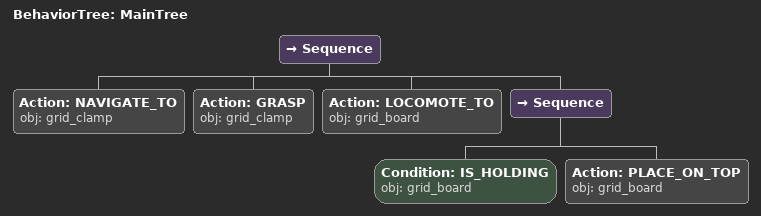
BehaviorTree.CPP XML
<root main_tree_to_execute="MainTree">
  <BehaviorTree ID="MainTree">
    <Sequence>
      <!-- Navigate to grid_clamp -->
      <Action ID="NAVIGATE_TO" obj="grid_clamp" />
      <!-- Grasp grid_clamp -->
      <Action ID="GRASP" obj="grid_clamp" />
      <!-- Locomote to grid_board -->
      <Action ID="LOCOMOTE_TO" obj="grid_board" />
      <Sequence>
        <!-- Check grid_board is holding before PLACE_ON_TOP -->
        <Condition ID="IS_HOLDING" obj="grid_board" />
        <!-- Place on grid_board -->
        <Action ID="PLACE_ON_TOP" obj="grid_board" />
      </Sequence>
    </Sequence>
  </BehaviorTree>
</root>
